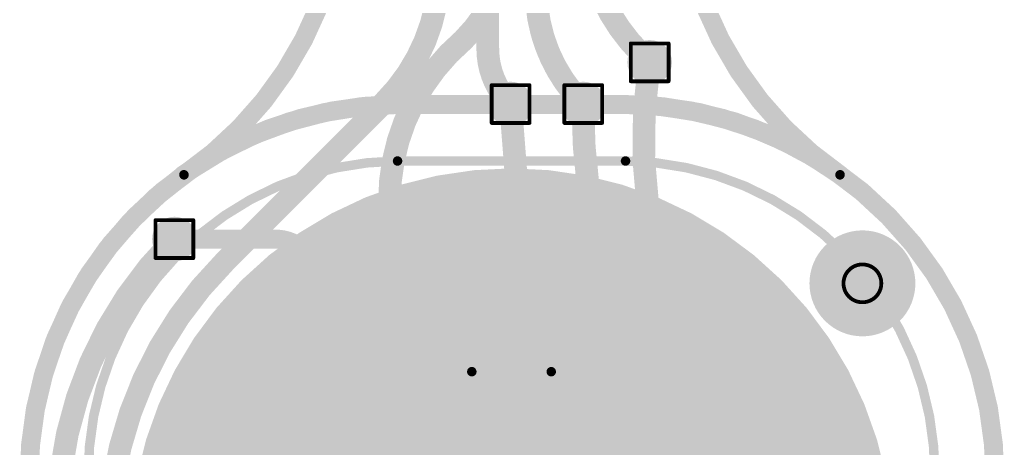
# Model space of a CAD drawing. Header units: inches. Extents: x 3 to 457, y -41 to 239.
# Drawn here: x 153.26 to 166.48, y 24.61 to 30.37 of the extents above; entities that cross this region are included whole.
import ezdxf

# ---------------------------------------------------------------- set-up
doc = ezdxf.new("R2010")
doc.units = ezdxf.units.IN
for name, color, linetype in [('Board Outline', 216, 'Continuous'), ('Bottom Layer', 5, 'Continuous'), ('Bottom Overlay', 54, 'Continuous'), ('Bottom Paste', 16, 'Continuous'), ('Bottom Solder', 6, 'Continuous'), ('Drill Drawing', 1, 'Continuous'), ('Fabrication', 76, 'Continuous'), ('Pad Holes', 156, 'Continuous'), ('Top Layer', 1, 'Continuous'), ('Top Overlay', 2, 'Continuous'), ('Top Paste', 8, 'Continuous'), ('Top Solder', 216, 'Continuous'), ('Via Holes', 16, 'Continuous')]:
    doc.layers.add(name, color=color, linetype=linetype)

# ---------------------------------------------------------------- blocks, each defined once
blk = doc.blocks.new('R___0603_82')
at = {"layer": 'Top Layer'}
for points in [[(-0.3809999999999999, 0.4445), (-0.3809999999999999, -0.4445), (-1.143, -0.4445), (-1.143, 0.4445)], [(1.143, 0.4445), (1.143, -0.4445), (0.3809999999999999, -0.4445), (0.3809999999999999, 0.4445)]]:
    blk.add_hatch(color=1, dxfattribs=at).paths.add_polyline_path(points)
at = {"layer": 'Top Paste'}
for points in [[(-0.3809999999999999, 0.4445), (-0.3809999999999999, -0.4445), (-1.143, -0.4445), (-1.143, 0.4445)], [(1.143, 0.4445), (1.143, -0.4445), (0.3809999999999999, -0.4445), (0.3809999999999999, 0.4445)]]:
    blk.add_hatch(color=8, dxfattribs=at).paths.add_polyline_path(points)
at = {"layer": 'Top Solder'}
for points in [[(-0.2794, 0.5460999999999999), (-0.2794, -0.5460999999999999), (-1.2446, -0.5460999999999999), (-1.2446, 0.5460999999999999)], [(1.2446, 0.5460999999999999), (1.2446, -0.5460999999999999), (0.2794, -0.5460999999999999), (0.2794, 0.5460999999999999)]]:
    blk.add_hatch(color=216, dxfattribs=at).paths.add_polyline_path(points)
at = {"layer": 'Top Overlay', "const_width": 0.127}
for points in [[(-1.2192, 0.5334), (1.2192, 0.5334)], [(-1.2192, 0.5334), (-1.2192, -0.5334)], [(1.2192, 0.5334), (1.2192, -0.5334)], [(-1.2192, -0.5334), (1.2192, -0.5334)]]:
    blk.add_lwpolyline(points, dxfattribs=at)
at = {"layer": 'Top Overlay', "const_width": 0.0635}
for points in [[(-1.25095, 0.5334, 1), (-1.18745, 0.5334, 1)], [(-1.25095, 0.5334, 1), (-1.18745, 0.5334, 1)], [(1.18745, 0.5334, 1), (1.25095, 0.5334, 1)], [(1.18745, 0.5334, 1), (1.25095, 0.5334, 1)], [(-1.25095, -0.5334, 1), (-1.18745, -0.5334, 1)], [(-1.25095, -0.5334, 1), (-1.18745, -0.5334, 1)], [(1.18745, -0.5334, 1), (1.25095, -0.5334, 1)], [(1.18745, -0.5334, 1), (1.25095, -0.5334, 1)]]:
    blk.add_lwpolyline(points, format="xyb", close=True, dxfattribs=at)
blk = doc.blocks.new('SEMG_PAD_B_240')
at = {"layer": 'Bottom Layer'}
h = blk.add_hatch(color=5, dxfattribs=at)
edge = h.paths.add_edge_path()
edge.add_arc((2.794e-05, -9.98718602), 5.00000016, 0, 360)
at = {"layer": 'Bottom Paste'}
h = blk.add_hatch(color=16, dxfattribs=at)
edge = h.paths.add_edge_path()
edge.add_arc((2.794e-05, -9.98718602), 5.00000016, 0, 360)
at = {"layer": 'Bottom Solder'}
h = blk.add_hatch(color=6, dxfattribs=at)
edge = h.paths.add_edge_path()
edge.add_arc((2.794e-05, -9.98718602), 5.10160016, 0, 360)
at = {"layer": 'Bottom Overlay', "const_width": 0.127}
for points in [[(-1.53065988, -15.21263658, -0.4142135623730932), (-5.68320682, -10.9657134)], [(5.683262699999999, -10.9657134, -0.4142135623730934), (1.53071576, -15.21263658)]]:
    blk.add_lwpolyline(points, format="xyb", dxfattribs=at)
blk.add_lwpolyline([(1.53071576, -15.21263658), (-1.53065988, -15.21263658)], dxfattribs=at)
at = {"layer": 'Bottom Overlay', "const_width": 0.0635}
for points in [[(-1.56240988, -15.21263658, 1), (-1.49890988, -15.21263658, 1)], [(-1.56240988, -15.21263658, 1), (-1.49890988, -15.21263658, 1)], [(1.49896576, -15.21263658, 1), (1.56246576, -15.21263658, 1)], [(1.49896576, -15.21263658, 1), (1.56246576, -15.21263658, 1)]]:
    blk.add_lwpolyline(points, format="xyb", close=True, dxfattribs=at)

msp = doc.modelspace()

# ---------------------------------------------------------------- hatches: boundary and pattern name
at = {"layer": 'Bottom Layer'}
h = msp.add_hatch(color=5, dxfattribs=at)
edge = h.paths.add_edge_path()
edge.add_arc((161.72340528, 29.7942127), 0.2999994, 0, 360)
h = msp.add_hatch(color=5, dxfattribs=at)
edge = h.paths.add_edge_path()
edge.add_arc((159.85547658, 29.23478278), 0.2999994, 0, 360)
h = msp.add_hatch(color=5, dxfattribs=at)
edge = h.paths.add_edge_path()
edge.add_arc((160.83093056, 29.23478278), 0.2999994, 0, 360)
h = msp.add_hatch(color=5, dxfattribs=at)
edge = h.paths.add_edge_path()
edge.add_arc((155.3415232, 27.42187302), 0.2999994, 0, 360)
at = {"layer": 'Bottom Solder'}
h = msp.add_hatch(color=6, dxfattribs=at)
edge = h.paths.add_edge_path()
edge.add_arc((164.57969624, 26.8278864), 0.1016, 0, 360)
at = {"layer": 'Pad Holes'}
h = msp.add_hatch(color=7, dxfattribs=at)
edge = h.paths.add_edge_path()
edge.add_arc((164.57969624, 26.8278864), 0.499999, 0, 360)
at = {"layer": 'Top Layer'}
h = msp.add_hatch(color=1, dxfattribs=at)
edge = h.paths.add_edge_path()
edge.add_arc((161.72340528, 29.7942127), 0.2999994, 0, 360)
h = msp.add_hatch(color=1, dxfattribs=at)
edge = h.paths.add_edge_path()
edge.add_arc((159.85547658, 29.23478278), 0.2999994, 0, 360)
h = msp.add_hatch(color=1, dxfattribs=at)
edge = h.paths.add_edge_path()
edge.add_arc((160.83093056, 29.23478278), 0.2999994, 0, 360)
h = msp.add_hatch(color=1, dxfattribs=at)
edge = h.paths.add_edge_path()
edge.add_arc((155.3415232, 27.42187302), 0.2999994, 0, 360)
at = {"layer": 'Top Solder'}
h = msp.add_hatch(color=216, dxfattribs=at)
edge = h.paths.add_edge_path()
edge.add_arc((164.57969624, 26.8278864), 0.1016, 0, 360)
at = {"layer": 'Via Holes'}
h = msp.add_hatch(color=7, dxfattribs=at)
edge = h.paths.add_edge_path()
edge.add_arc((161.72340528, 29.7942127), 0.1499997, 0, 360)
h = msp.add_hatch(color=7, dxfattribs=at)
edge = h.paths.add_edge_path()
edge.add_arc((159.85547658, 29.23478278), 0.1499997, 0, 360)
h = msp.add_hatch(color=7, dxfattribs=at)
edge = h.paths.add_edge_path()
edge.add_arc((160.83093056, 29.23478278), 0.1499997, 0, 360)
h = msp.add_hatch(color=7, dxfattribs=at)
edge = h.paths.add_edge_path()
edge.add_arc((155.3415232, 27.42187302), 0.1499997, 0, 360)

# ---------------------------------------------------------------- linework, layer by layer
at = {"layer": 'Board Outline', "const_width": 0.127}
for points in [[(157.63926308, 32.46091551999999, -0.2500687460615742), (155.47068728, 28.28376614)], [(164.27845986, 28.28375344, -0.2500687460615744), (162.10988406, 32.46090282)], [(153.39148646, 24.1725577, -0.2441754300213252), (155.46921408, 28.28581084)], [(164.27993306, 28.28579814, -0.2441754300213249), (166.35766068, 24.172545)]]:
    msp.add_lwpolyline(points, format="xyb", dxfattribs=at)
at = {"layer": 'Board Outline', "const_width": 0.0635}
for points in [[(155.43746408, 28.28581084, 1), (155.50096408, 28.28581084, 1)], [(155.43893728, 28.28376614, 1), (155.50243728, 28.28376614, 1)], [(164.24670986, 28.28375344, 1), (164.31020986, 28.28375344, 1)], [(164.24818306, 28.28579814, 1), (164.31168306, 28.28579814, 1)]]:
    msp.add_lwpolyline(points, format="xyb", close=True, dxfattribs=at)
at = {"layer": 'Bottom Layer', "const_width": 0.3048}
for points in [[(159.54907384, 29.97450444), (159.54907384, 50.92362688)], [(161.6021152, 29.91550278), (161.72340528, 29.7942127)], [(156.0225734, 27.1224629), (158.1567322, 29.2566217)]]:
    msp.add_lwpolyline(points, dxfattribs=at)
for points in [[(161.6021152, 29.91550278, -0.198912367379658), (160.85816698, 31.71155456)], [(158.89907514, 31.0487949, -0.198912367379658), (158.1567322, 29.2566217)], [(160.83093056, 29.23478278, -0.198912367379658), (160.19907, 30.76022804)], [(160.83093056, 29.23478278, -0.198912367379658), (160.2006829, 30.75633422)], [(159.85547658, 29.23478278, -0.198912367379658), (159.54907384, 29.97450444)], [(159.85547658, 29.23478278, -0.198912367379658), (159.55067658, 29.97063602)], [(153.81800326, 24.31293334, -0.16654737927906), (155.3415232, 27.42187302)], [(154.4591018, 23.1942513, -0.2063182468642115), (156.0225734, 27.1224629)]]:
    msp.add_lwpolyline(points, format="xyb", dxfattribs=at)
at = {"layer": 'Bottom Layer', "const_width": 0.1524}
for points in [[(159.47287384, 29.97450444, 1), (159.62527384, 29.97450444, 1)], [(159.47287384, 29.97450444, 1), (159.62527384, 29.97450444, 1)], [(159.47447658, 29.97063602, 1), (159.62687658, 29.97063602, 1)], [(161.5259152, 29.91550278, 1), (161.6783152, 29.91550278, 1)], [(161.5259152, 29.91550278, 1), (161.6783152, 29.91550278, 1)], [(161.64720528, 29.7942127, 1), (161.79960528, 29.7942127, 1)], [(158.0805322, 29.2566217, 1), (158.2329322, 29.2566217, 1)], [(158.0805322, 29.2566217, 1), (158.2329322, 29.2566217, 1)], [(159.77927658, 29.23478278, 1), (159.93167658, 29.23478278, 1)], [(159.77927658, 29.23478278, 1), (159.93167658, 29.23478278, 1)], [(160.75473056, 29.23478278, 1), (160.90713056, 29.23478278, 1)], [(160.75473056, 29.23478278, 1), (160.90713056, 29.23478278, 1)], [(155.2653232, 27.42187302, 1), (155.4177232, 27.42187302, 1)], [(155.9463734, 27.1224629, 1), (156.0987734, 27.1224629, 1)], [(155.9463734, 27.1224629, 1), (156.0987734, 27.1224629, 1)]]:
    msp.add_lwpolyline(points, format="xyb", close=True, dxfattribs=at)
at = {"layer": 'Drill Drawing', "const_width": 0.0508}
for points in [[(161.46940528, 30.0482127), (161.97740528, 30.0482127)], [(161.46940528, 29.5402127), (161.46940528, 30.0482127)], [(161.97740528, 29.5402127), (161.97740528, 30.0482127)], [(159.60147658, 29.48878278), (160.10947658, 29.48878278)], [(159.60147658, 28.98078278), (159.60147658, 29.48878278)], [(160.10947658, 28.98078278), (160.10947658, 29.48878278)], [(160.57693056, 29.48878278), (161.08493056, 29.48878278)], [(160.57693056, 28.98078278), (160.57693056, 29.48878278)], [(161.08493056, 28.98078278), (161.08493056, 29.48878278)], [(161.46940528, 29.5402127), (161.97740528, 29.5402127)], [(159.60147658, 28.98078278), (160.10947658, 28.98078278)], [(160.57693056, 28.98078278), (161.08493056, 28.98078278)], [(155.0875232, 27.67587302), (155.5955232, 27.67587302)], [(155.0875232, 27.16787302), (155.0875232, 27.67587302)], [(155.5955232, 27.16787302), (155.5955232, 27.67587302)], [(155.0875232, 27.16787302), (155.5955232, 27.16787302)]]:
    msp.add_lwpolyline(points, dxfattribs=at)
at = {"layer": 'Drill Drawing'}
for points, const_width in [([(161.45670528, 30.0482127, 1), (161.48210528, 30.0482127, 1)], 0.0254), ([(161.45670528, 30.0482127, 1), (161.48210528, 30.0482127, 1)], 0.0254), ([(161.96470528, 30.0482127, 1), (161.99010528, 30.0482127, 1)], 0.0254), ([(161.96470528, 30.0482127, 1), (161.99010528, 30.0482127, 1)], 0.0254), ([(159.58877658, 29.48878278, 1), (159.61417658, 29.48878278, 1)], 0.0254), ([(159.58877658, 29.48878278, 1), (159.61417658, 29.48878278, 1)], 0.0254), ([(160.09677658, 29.48878278, 1), (160.12217658, 29.48878278, 1)], 0.0254), ([(160.09677658, 29.48878278, 1), (160.12217658, 29.48878278, 1)], 0.0254), ([(160.56423056, 29.48878278, 1), (160.58963056, 29.48878278, 1)], 0.0254), ([(160.56423056, 29.48878278, 1), (160.58963056, 29.48878278, 1)], 0.0254), ([(161.07223056, 29.48878278, 1), (161.09763056, 29.48878278, 1)], 0.0254), ([(161.07223056, 29.48878278, 1), (161.09763056, 29.48878278, 1)], 0.0254), ([(161.45670528, 29.5402127, 1), (161.48210528, 29.5402127, 1)], 0.0254), ([(161.45670528, 29.5402127, 1), (161.48210528, 29.5402127, 1)], 0.0254), ([(161.96470528, 29.5402127, 1), (161.99010528, 29.5402127, 1)], 0.0254), ([(161.96470528, 29.5402127, 1), (161.99010528, 29.5402127, 1)], 0.0254), ([(159.58877658, 28.98078278, 1), (159.61417658, 28.98078278, 1)], 0.0254), ([(159.58877658, 28.98078278, 1), (159.61417658, 28.98078278, 1)], 0.0254), ([(160.09677658, 28.98078278, 1), (160.12217658, 28.98078278, 1)], 0.0254), ([(160.09677658, 28.98078278, 1), (160.12217658, 28.98078278, 1)], 0.0254), ([(160.56423056, 28.98078278, 1), (160.58963056, 28.98078278, 1)], 0.0254), ([(160.56423056, 28.98078278, 1), (160.58963056, 28.98078278, 1)], 0.0254), ([(161.07223056, 28.98078278, 1), (161.09763056, 28.98078278, 1)], 0.0254), ([(161.07223056, 28.98078278, 1), (161.09763056, 28.98078278, 1)], 0.0254), ([(155.0748232, 27.67587302, 1), (155.1002232, 27.67587302, 1)], 0.0254), ([(155.0748232, 27.67587302, 1), (155.1002232, 27.67587302, 1)], 0.0254), ([(155.5828232, 27.67587302, 1), (155.6082232, 27.67587302, 1)], 0.0254), ([(155.5828232, 27.67587302, 1), (155.6082232, 27.67587302, 1)], 0.0254), ([(155.0748232, 27.16787302, 1), (155.1002232, 27.16787302, 1)], 0.0254), ([(155.0748232, 27.16787302, 1), (155.1002232, 27.16787302, 1)], 0.0254), ([(155.5828232, 27.16787302, 1), (155.6082232, 27.16787302, 1)], 0.0254), ([(155.5828232, 27.16787302, 1), (155.6082232, 27.16787302, 1)], 0.0254), ([(164.83369624, 26.8278864, 1), (164.32569624, 26.8278864, 1)], 0.0508), ([(164.31299624, 26.8278864, 1), (164.33839624, 26.8278864, 1)], 0.0254), ([(164.82099624, 26.8278864, 1), (164.84639624, 26.8278864, 1)], 0.0254)]:
    msp.add_lwpolyline(points, format="xyb", close=True, dxfattribs=dict(at, const_width=const_width))
at = {"layer": 'Fabrication', "const_width": 0.254}
for points in [[(157.63926308, 32.46091551999999, -0.2500687460615742), (155.47068728, 28.28376614)], [(164.27845986, 28.28375344, -0.2500687460615744), (162.10988406, 32.46090282)], [(153.39129088, 24.17248912, -0.414213562373093), (158.3347989, 29.2283515)], [(155.46182522, 28.28375344, -0.1546127337349249), (158.33043772, 29.22812036)], [(161.40984736, 29.22812036, -0.1546127337349248), (164.27845986, 28.28375344)], [(161.41415266, 29.2283515, -0.414213562373093), (166.35766068, 24.17248912)], [(153.39148646, 24.1725577, -0.2441754300213252), (155.46921408, 28.28581084)]]:
    msp.add_lwpolyline(points, format="xyb", dxfattribs=at)
for points in [[(158.33043772, 29.22812036), (161.40979148, 29.22812036)], [(158.3347989, 29.2283515), (161.41415266, 29.2283515)]]:
    msp.add_lwpolyline(points, dxfattribs=at)
at = {"layer": 'Fabrication'}
for points, const_width in [([(158.26693772, 29.22812036, 1), (158.39393772, 29.22812036, 1)], 0.127), ([(158.26693772, 29.22812036, 1), (158.39393772, 29.22812036, 1)], 0.127), ([(158.2712989, 29.2283515, 1), (158.3982989, 29.2283515, 1)], 0.127), ([(158.2712989, 29.2283515, 1), (158.3982989, 29.2283515, 1)], 0.127), ([(161.34629148, 29.22812036, 1), (161.47329148, 29.22812036, 1)], 0.127), ([(161.34634736, 29.22812036, 1), (161.47334736, 29.22812036, 1)], 0.127), ([(161.35065266, 29.2283515, 1), (161.47765266, 29.2283515, 1)], 0.127), ([(161.35065266, 29.2283515, 1), (161.47765266, 29.2283515, 1)], 0.127), ([(164.86824786, 23.24471348, 1), (154.86824754, 23.24471348, 1)], 0.254), ([(155.39832522, 28.28375344, 1), (155.52532522, 28.28375344, 1)], 0.127), ([(155.40571408, 28.28581084, 1), (155.53271408, 28.28581084, 1)], 0.127), ([(155.40718728, 28.28376614, 1), (155.53418728, 28.28376614, 1)], 0.127), ([(164.21495986, 28.28375344, 1), (164.34195986, 28.28375344, 1)], 0.127), ([(164.21495986, 28.28375344, 1), (164.34195986, 28.28375344, 1)], 0.127), ([(165.16392672, 26.8278864, 1), (163.99546576, 26.8278864, 1)], 0.254), ([(163.93196576, 26.8278864, 1), (164.05896576, 26.8278864, 1)], 0.127), ([(165.10042672, 26.8278864, 1), (165.22742672, 26.8278864, 1)], 0.127)]:
    msp.add_lwpolyline(points, format="xyb", close=True, dxfattribs=dict(at, const_width=const_width))
at = {"layer": 'Top Layer'}
for points, const_width in [([(159.85387384, 31.61898172, -0.1989075954818744), (159.22246794, 30.0945931)], 0.3048), ([(158.22998834, 27.93728728, -0.2189924471011566), (159.22244, 30.09456516)], 0.3048), ([(162.5358319, 25.3778385, -0.170217538407108), (161.72030648, 29.79469276)], 0.3048), ([(160.9928327, 27.53894924, -0.049426107482027), (160.82558132, 29.22675384)], 0.3048), ([(160.80120748, 25.57521936, -0.1226859817059774), (159.93744238, 28.1719274)], 0.3048), ([(161.65363656, 25.65056846, -0.0671718290911977), (160.99284032, 27.53895178)], 0.3048), ([(156.70434496, 27.42187302, -0.4142135623730951), (157.22760528, 26.8986127)], 0.254), ([(158.8753109, 25.18481374, -0.4142135623730951), (158.22999088, 25.83013376)], 0.3048), ([(162.54505464, 25.361773, -0.0006822685684778), (162.5358319, 25.3778385)], 0.3048), ([(159.89852704, 24.95980022, -0.198912367379658), (159.85547658, 25.06373448)], 0.3048)]:
    msp.add_lwpolyline(points, format="xyb", dxfattribs=dict(at, const_width=const_width))
for points, const_width in [([(159.14624, 30.09456516, 1), (159.29864, 30.09456516, 1)], 0.1524), ([(159.14626794, 30.0945931, 1), (159.29866794, 30.0945931, 1)], 0.1524), ([(161.64410648, 29.79469276, 1), (161.79650648, 29.79469276, 1)], 0.1524), ([(159.77927658, 29.23478278, 1), (159.93167658, 29.23478278, 1)], 0.1524), ([(160.74938132, 29.22676146, 1), (160.90178132, 29.22676146, 1)], 0.1524), ([(160.74938132, 29.22675384, 1), (160.90178132, 29.22675384, 1)], 0.1524), ([(160.74938132, 29.22675384, 1), (160.90178132, 29.22675384, 1)], 0.1524), ([(160.75473056, 29.23478278, 1), (160.90713056, 29.23478278, 1)], 0.1524), ([(160.75473056, 29.23478278, 1), (160.90713056, 29.23478278, 1)], 0.1524), ([(159.86124238, 28.1719274, 1), (160.01364238, 28.1719274, 1)], 0.1524), ([(159.86124746, 28.17193502, 1), (160.01364746, 28.17193502, 1)], 0.1524), ([(158.15378834, 27.93728728, 1), (158.30618834, 27.93728728, 1)], 0.1524), ([(158.15379088, 27.93728728, 1), (158.30619088, 27.93728728, 1)], 0.1524), ([(160.9166327, 27.53894924, 1), (161.0690327, 27.53894924, 1)], 0.1524), ([(160.9166327, 27.53894924, 1), (161.0690327, 27.53894924, 1)], 0.1524), ([(160.91664032, 27.53895178, 1), (161.06904032, 27.53895178, 1)], 0.1524), ([(160.91664032, 27.53895178, 1), (161.06904032, 27.53895178, 1)], 0.1524), ([(155.2780232, 27.42187302, 1), (155.4050232, 27.42187302, 1)], 0.127), ([(156.64084496, 27.42187302, 1), (156.76784496, 27.42187302, 1)], 0.127), ([(156.64084496, 27.42187302, 1), (156.76784496, 27.42187302, 1)], 0.127), ([(157.16410528, 26.8986127, 1), (157.29110528, 26.8986127, 1)], 0.127), ([(157.16410528, 26.8986127, 1), (157.29110528, 26.8986127, 1)], 0.127), ([(158.15379088, 25.83013376, 1), (158.30619088, 25.83013376, 1)], 0.1524), ([(158.15379088, 25.83013376, 1), (158.30619088, 25.83013376, 1)], 0.1524), ([(161.57743402, 25.650571, 1), (161.72983402, 25.650571, 1)], 0.1524), ([(161.57743656, 25.65056846, 1), (161.72983656, 25.65056846, 1)], 0.1524), ([(160.72500494, 25.57521682, 1), (160.87740494, 25.57521682, 1)], 0.1524), ([(160.72500748, 25.57521936, 1), (160.87740748, 25.57521936, 1)], 0.1524), ([(160.72804278, 25.57043654, 1), (160.88044278, 25.57043654, 1)], 0.1524), ([(160.72804278, 25.57043654, 1), (160.88044278, 25.57043654, 1)], 0.1524), ([(161.59471618, 25.61681694, 1), (161.74711618, 25.61681694, 1)], 0.1524), ([(161.59471618, 25.61681694, 1), (161.74711618, 25.61681694, 1)], 0.1524), ([(162.4596319, 25.3778385, 1), (162.6120319, 25.3778385, 1)], 0.1524), ([(162.4596319, 25.3778385, 1), (162.6120319, 25.3778385, 1)], 0.1524), ([(162.4688521, 25.361773, 1), (162.6212521, 25.361773, 1)], 0.1524), ([(162.46885464, 25.361773, 1), (162.62125464, 25.361773, 1)], 0.1524), ([(158.7991109, 25.18481374, 1), (158.9515109, 25.18481374, 1)], 0.1524), ([(158.7991109, 25.18481374, 1), (158.9515109, 25.18481374, 1)], 0.1524), ([(159.77927658, 25.18481374, 1), (159.93167658, 25.18481374, 1)], 0.1524), ([(159.77927658, 25.06373448, 1), (159.93167658, 25.06373448, 1)], 0.1524), ([(159.82232704, 24.95980022, 1), (159.97472704, 24.95980022, 1)], 0.1524), ([(162.81424638, 24.89759562, 1), (162.96664638, 24.89759562, 1)], 0.1524), ([(162.81424638, 24.89759562, 1), (162.96664638, 24.89759562, 1)], 0.1524)]:
    msp.add_lwpolyline(points, format="xyb", close=True, dxfattribs=dict(at, const_width=const_width))
for points, const_width in [([(159.85547658, 29.23478278), (159.93744746, 28.17193502)], 0.3048), ([(160.82558132, 29.22676146), (160.83093056, 29.23478278)], 0.3048), ([(160.82558132, 29.22675384), (160.83093056, 29.23478278)], 0.3048), ([(158.22999088, 25.83013376), (158.22999088, 27.93728728)], 0.3048), ([(160.9928327, 27.53894924), (160.99284032, 27.53895178)], 0.3048), ([(155.3415232, 27.42187302), (156.70434496, 27.42187302)], 0.254), ([(157.22760528, 24.1300127), (157.22760528, 26.8986127)], 0.254), ([(161.65363402, 25.650571), (161.67091618, 25.61681694)], 0.3048), ([(160.80120494, 25.57521682), (160.80424278, 25.57043654)], 0.3048), ([(160.80424278, 25.57043654), (162.43004852, 22.77813072)], 0.3048), ([(161.67091618, 25.61681694), (162.5311456, 23.946358)], 0.3048), ([(162.5450521, 25.361773), (162.89044638, 24.89759562)], 0.3048), ([(158.8753109, 25.18481374), (159.85547658, 25.18481374)], 0.3048), ([(162.89044638, 24.89759562), (164.87300528, 22.91503672)], 0.3048)]:
    msp.add_lwpolyline(points, dxfattribs=dict(at, const_width=const_width))

# ---------------------------------------------------------------- block references
for name, p, rotation in [('SEMG_PAD_B_240', (159.86827564, 13.25752746), 180), ('R___0603_82', (159.86827564, 24.42281374), 90)]:
    msp.add_blockref(name, p, dxfattribs=dict(rotation=rotation))

doc.saveas('drawing.dxf')
